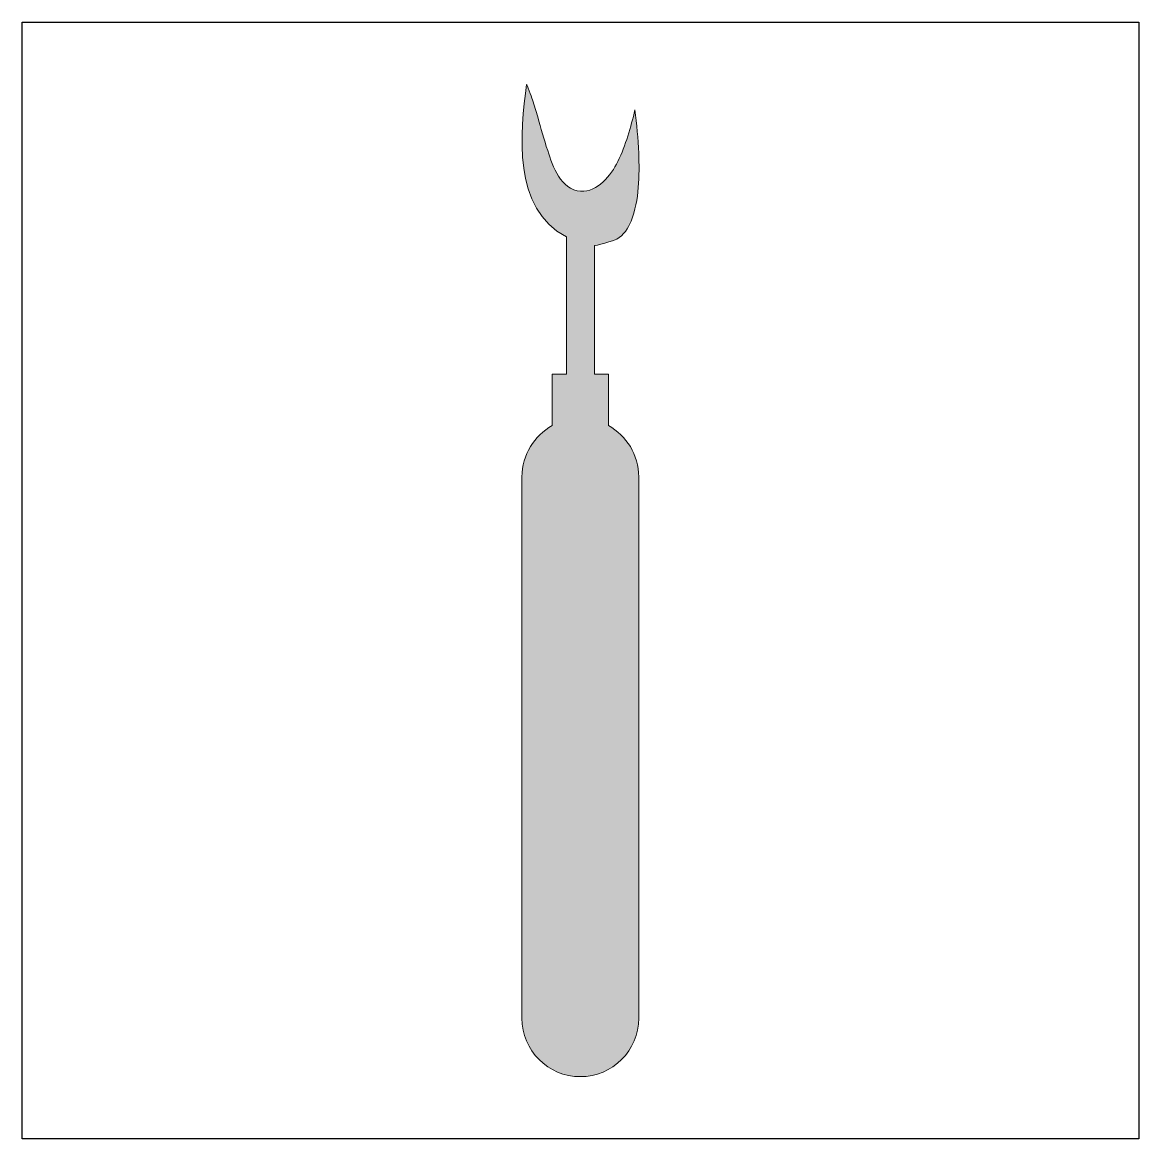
# Model space of a CAD drawing. Header units: inches. Extents: x 0 to 114, y 0 to 114.
import ezdxf

# ---------------------------------------------------------------- set-up
doc = ezdxf.new("R2010")
doc.units = ezdxf.units.IN
doc.header["$MEASUREMENT"] = 0
doc.layers.add('Image Background', color=7, linetype='Continuous')
doc.layers.add('Layer 1', color=7, linetype='Continuous')
picture_1 = doc.add_image_def('image1.png', size_in_pixel=(1350, 1350))

msp = doc.modelspace()

# ---------------------------------------------------------------- hatches: boundary and pattern name
at = {"layer": 'Layer 1', "true_color": 0xbb7062}
h = msp.add_hatch(color=13, dxfattribs=at)
h.dxf.hatch_style = 2
edge = h.paths.add_edge_path()
edge.add_spline(control_points=[(63.11, 12.33), (63.11, 12.33), (63.11, 67.77), (63.11, 67.77), (63.11, 70.03), (61.86, 71.99), (60, 73.01), (60, 73.01), (60, 78.26), (60, 78.26), (60, 78.26), (58.57, 78.26), (58.57, 78.26), (58.57, 78.26), (58.57, 91.44), (58.57, 91.45), (58.57, 91.35), (60.67, 91.98), (60.87, 92.09), (61.58, 92.52), (62.03, 93.19), (62.34, 93.95), (63.18, 96.08), (63.19, 98.64), (63.11, 100.9), (63.06, 102.39), (62.9, 103.86), (62.73, 105.34), (62.29, 103.55), (61.79, 101.72), (60.97, 100.05), (60.28, 98.65), (58.91, 96.89), (57.16, 97.01), (55.13, 97.16), (54.32, 99.55), (53.79, 101.16), (53.41, 102.3), (53.1, 103.46), (52.77, 104.61), (52.61, 105.2), (52.44, 105.78), (52.24, 106.36), (52.11, 106.73), (51.63, 107.95), (51.63, 107.95), (50.97, 103.09), (50.16, 95.17), (55.7, 92.33), (55.7, 92.33), (55.7, 78.26), (55.7, 78.26), (55.7, 78.26), (54.26, 78.26), (54.26, 78.26), (54.26, 78.26), (54.26, 73.01), (54.26, 73.01), (52.41, 71.99), (51.16, 70.03), (51.16, 67.77), (51.16, 67.77), (51.16, 12.33), (51.16, 12.33), (51.16, 9.03), (53.83, 6.35), (57.13, 6.35), (60.43, 6.35), (63.11, 9.03), (63.11, 12.33)], knot_values=[0, 0, 0, 0, 1, 1, 1, 2, 2, 2, 3, 3, 3, 4, 4, 4, 5, 5, 5, 6, 6, 6, 7, 7, 7, 8, 8, 8, 9, 9, 9, 10, 10, 10, 11, 11, 11, 12, 12, 12, 13, 13, 13, 14, 14, 14, 15, 15, 15, 16, 16, 16, 17, 17, 17, 18, 18, 18, 19, 19, 19, 20, 20, 20, 21, 21, 21, 22, 22, 22, 23, 23, 23, 23], degree=3, periodic=1)

# ---------------------------------------------------------------- linework, layer by layer
at = {"layer": 'Layer 1', "lineweight": 0}
msp.add_open_spline([(63.11, 12.33), (63.11, 12.33), (63.11, 67.77), (63.11, 67.77), (63.11, 70.03), (61.86, 71.99), (60, 73.01), (60, 73.01), (60, 78.26), (60, 78.26), (60, 78.26), (58.57, 78.26), (58.57, 78.26), (58.57, 78.26), (58.57, 91.44), (58.57, 91.45), (58.57, 91.35), (60.67, 91.98), (60.87, 92.09), (61.58, 92.52), (62.03, 93.19), (62.34, 93.95), (63.18, 96.08), (63.19, 98.64), (63.11, 100.9), (63.06, 102.39), (62.9, 103.86), (62.73, 105.34), (62.29, 103.55), (61.79, 101.72), (60.97, 100.05), (60.28, 98.65), (58.91, 96.89), (57.16, 97.01), (55.13, 97.16), (54.32, 99.55), (53.79, 101.16), (53.41, 102.3), (53.1, 103.46), (52.77, 104.61), (52.61, 105.2), (52.44, 105.78), (52.24, 106.36), (52.11, 106.73), (51.63, 107.95), (51.63, 107.95), (50.97, 103.09), (50.16, 95.17), (55.7, 92.33), (55.7, 92.33), (55.7, 78.26), (55.7, 78.26), (55.7, 78.26), (54.26, 78.26), (54.26, 78.26), (54.26, 78.26), (54.26, 73.01), (54.26, 73.01), (52.41, 71.99), (51.16, 70.03), (51.16, 67.77), (51.16, 67.77), (51.16, 12.33), (51.16, 12.33), (51.16, 9.03), (53.83, 6.35), (57.13, 6.35), (60.43, 6.35), (63.11, 9.03), (63.11, 12.33)], degree=3, knots=[0, 0, 0, 0, 1, 1, 1, 2, 2, 2, 3, 3, 3, 4, 4, 4, 5, 5, 5, 6, 6, 6, 7, 7, 7, 8, 8, 8, 9, 9, 9, 10, 10, 10, 11, 11, 11, 12, 12, 12, 13, 13, 13, 14, 14, 14, 15, 15, 15, 16, 16, 16, 17, 17, 17, 18, 18, 18, 19, 19, 19, 20, 20, 20, 21, 21, 21, 22, 22, 22, 23, 23, 23, 23], dxfattribs=at)

# ---------------------------------------------------------------- pictures from other files: only their frames are drawn
at = {"layer": 'Image Background'}
image = msp.add_image(picture_1, insert=(0, 0), size_in_units=(114.3, 114.3), dxfattribs=at)

doc.saveas('drawing.dxf')
